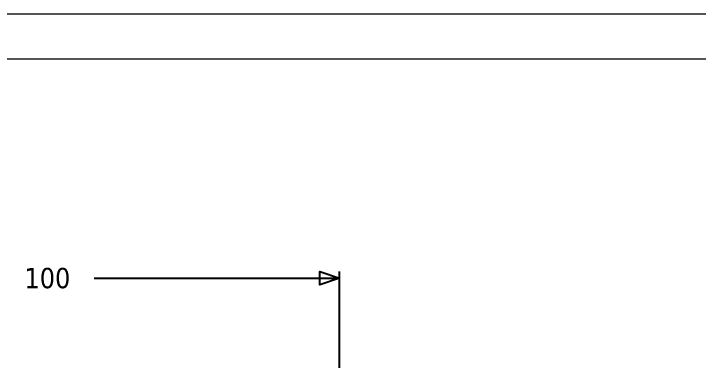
# Model space of a CAD drawing. Header units: inches. Extents: x 12 to 4609, y 5 to 3256.
# Drawn here: x 1133 to 2310, y 2659 to 3256 of the extents above; entities that cross this region are included whole.
import ezdxf

# ---------------------------------------------------------------- set-up
doc = ezdxf.new("R2010")
doc.units = ezdxf.units.IN
doc.header["$MEASUREMENT"] = 0
doc.layers.add('tabelka', color=155, linetype='Continuous')
doc.styles.add('Tahoma', font='tahoma.ttf')

msp = doc.modelspace()

# ---------------------------------------------------------------- linework, layer by layer
for p, q in [((1692.3, 2642.1), (1692.3, 2812.6)), ((1270.7, 2801.3), (1692.3, 2801.3))]:
    msp.add_line(p, q)
at = {"layer": 'tabelka', "lineweight": 5}
for points in [[(11.7, 3255.8), (4609.3, 3255.8), (4609.3, 5), (11.7, 5)], [(89.1, 3178.4), (4531.9, 3178.4), (4531.9, 82.4), (89.1, 82.4)]]:
    msp.add_lwpolyline(points, close=True, dxfattribs=at)

# ---------------------------------------------------------------- texts
at = {"insert": (1151.1, 2783.4), "char_height": 35.01, "attachment_point": 7, "style": 'Tahoma'}
msp.add_mtext('100', dxfattribs=at)

# ---------------------------------------------------------------- meshes
mesh = msp.add_polyface()
corners = [(1692.3, 2801.3), (1658.6, 2790.1), (1658.6, 2812.6)]
mesh.append_faces([[corners[k] for k in face] for face in [(0, 1, 2)]])

doc.saveas('drawing.dxf')
